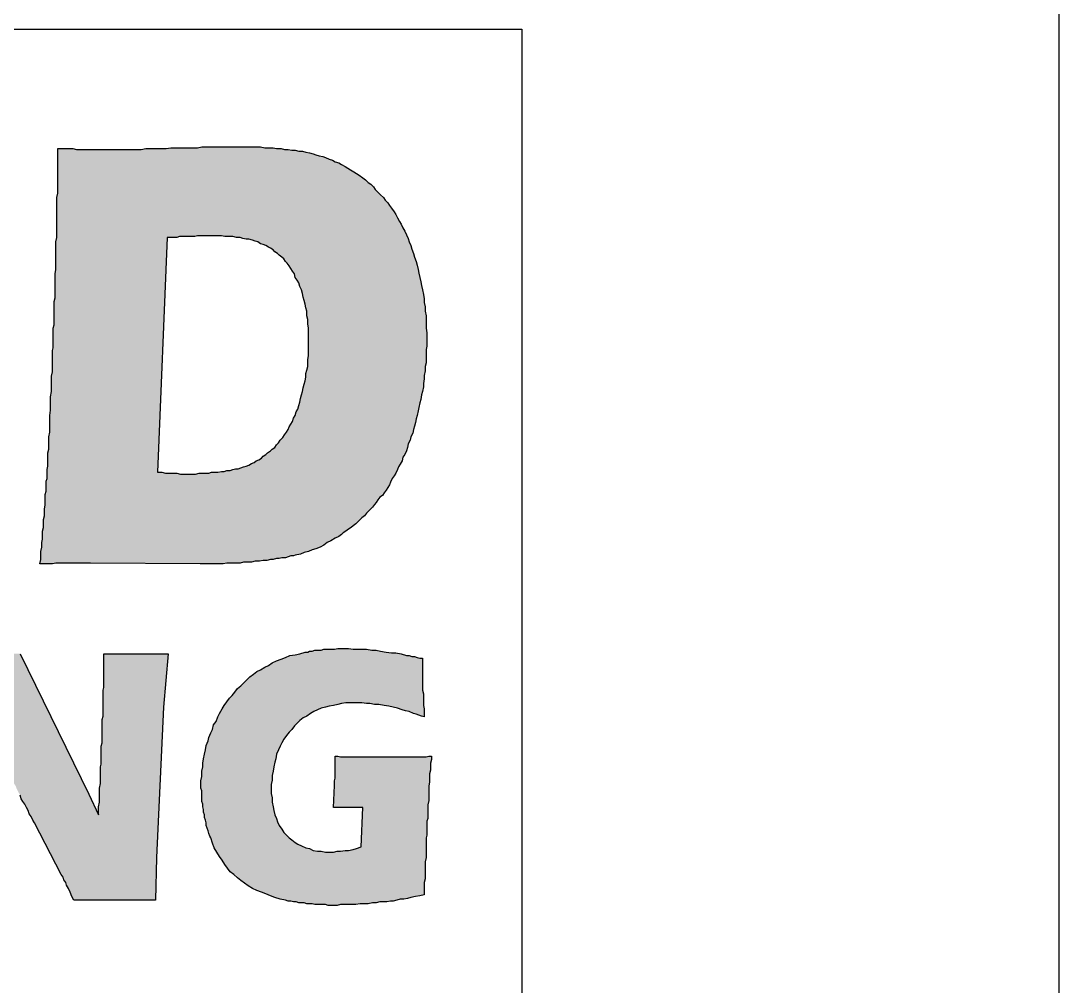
# Model space of a CAD drawing. Extents: x 0 to 48, y 0 to 36.
# Drawn here: x 47.034 to 48, y 6.531 to 7.43 of the extents above; entities that cross this region are included whole.
import ezdxf

# ---------------------------------------------------------------- set-up
doc = ezdxf.new("R2010")
doc.units = 0
doc.header["$LTSCALE"] = 10
doc.header["$MEASUREMENT"] = 0
doc.layers.add('BDR-18', color=1, linetype='Continuous')

# ---------------------------------------------------------------- blocks, each defined once
blk = doc.blocks.new('hel_logo_borderless')
at = {"layer": 'BDR-18', "linetype": 'ByBlock'}
h = blk.add_hatch(color=256, dxfattribs=at)
h.dxf.hatch_style = 1
h.paths.add_polyline_path([(2.66066, 1.46244), (2.6648, 1.46244), (2.66811, 1.46162), (2.67142, 1.46162), (2.67556, 1.46162), (2.67887, 1.46162), (2.68219, 1.46079), (2.68633, 1.46079), (2.69047, 1.46079), (2.69295, 1.46079), (2.69626, 1.46079), (2.69958, 1.46162), (2.70289, 1.46162), (2.70537, 1.46162), (2.70868, 1.46162), (2.71117, 1.46244), (2.71448, 1.46244), (2.71696, 1.46244), (2.72028, 1.46327), (2.72276, 1.46327), (2.72524, 1.4641), (2.72856, 1.4641), (2.73104, 1.46493), (2.73352, 1.46576), (2.73601, 1.46576), (2.73849, 1.46658), (2.74098, 1.46741), (2.74346, 1.46824), (2.74594, 1.46907), (2.74843, 1.47072), (2.75091, 1.47155), (2.75257, 1.47321), (2.75505, 1.47404), (2.75754, 1.47569), (2.75919, 1.47735), (2.76168, 1.479), (2.76333, 1.48066), (2.76582, 1.48232), (2.76747, 1.48397), (2.76996, 1.48563), (2.77161, 1.48811), (2.77327, 1.48977), (2.77493, 1.49225), (2.77741, 1.49474), (2.77907, 1.49722), (2.78072, 1.4997), (2.78238, 1.50219), (2.78321, 1.50467), (2.78486, 1.50716), (2.78652, 1.50964), (2.78735, 1.51295), (2.789, 1.51544), (2.78983, 1.51875), (2.79149, 1.52123), (2.79231, 1.52455), (2.79314, 1.52786), (2.79397, 1.53117), (2.7948, 1.53448), (2.79563, 1.53779), (2.79645, 1.54111), (2.79728, 1.54442), (2.79811, 1.54773), (2.79894, 1.55104), (2.79894, 1.55435), (2.79977, 1.55767), (2.80059, 1.56098), (2.80059, 1.56429), (2.80059, 1.5676), (2.80142, 1.57092), (2.80142, 1.57423), (2.80142, 1.57754), (2.80142, 1.58085), (2.80142, 1.58416), (2.80142, 1.58913), (2.80142, 1.59244), (2.80142, 1.59658), (2.80059, 1.60072), (2.80059, 1.60486), (2.79977, 1.60818), (2.79977, 1.61232), (2.79894, 1.61563), (2.79811, 1.61894), (2.79728, 1.62225), (2.79645, 1.62557), (2.79563, 1.62888), (2.7948, 1.63219), (2.79314, 1.6355), (2.79231, 1.63881), (2.79066, 1.6413), (2.789, 1.64378), (2.78817, 1.64709), (2.78652, 1.64958), (2.78486, 1.65206), (2.78321, 1.65455), (2.78155, 1.65703), (2.77989, 1.65869), (2.77824, 1.66117), (2.77658, 1.66283), (2.7741, 1.66448), (2.77244, 1.66614), (2.76996, 1.66779), (2.7683, 1.66945), (2.76582, 1.67111), (2.76416, 1.67193), (2.76168, 1.67359), (2.75919, 1.67442), (2.75671, 1.67525), (2.75423, 1.6769), (2.75174, 1.67773), (2.74926, 1.67856), (2.74594, 1.67939), (2.74346, 1.67939), (2.74015, 1.68021), (2.73766, 1.68104), (2.73435, 1.68104), (2.73104, 1.68187), (2.7269, 1.68187), (2.72359, 1.68187), (2.72028, 1.6827), (2.71614, 1.6827), (2.71282, 1.6827), (2.70786, 1.6827), (2.70537, 1.6827), (2.70289, 1.6827), (2.7004, 1.6827), (2.69792, 1.6827), (2.69544, 1.68187), (2.69295, 1.68187), (2.68964, 1.68187), (2.68715, 1.68187), (2.68467, 1.68187), (2.68136, 1.68187), (2.67887, 1.68104), (2.67556, 1.68104), (2.67225, 1.68104), (2.66977, 1.68104)], flags=16)
h.paths.add_polyline_path([(2.55136, 1.37716), (2.55219, 1.3813), (2.55219, 1.38544), (2.55219, 1.38875), (2.55301, 1.39289), (2.55301, 1.39703), (2.55384, 1.40034), (2.55384, 1.40448), (2.55384, 1.40779), (2.55467, 1.41111), (2.55467, 1.41525), (2.55467, 1.41856), (2.5555, 1.42187), (2.5555, 1.42518), (2.5555, 1.42849), (2.55633, 1.43181), (2.55633, 1.43512), (2.55633, 1.43843), (2.55633, 1.44174), (2.55715, 1.44506), (2.55715, 1.44754), (2.55715, 1.45085), (2.55715, 1.45416), (2.55798, 1.45665), (2.55798, 1.45996), (2.55798, 1.46244), (2.55798, 1.46493), (2.55881, 1.46824), (2.55881, 1.47072), (2.55881, 1.47321), (2.55881, 1.47569), (2.55881, 1.47818), (2.55881, 1.48066), (2.55964, 1.48397), (2.55964, 1.48811), (2.55964, 1.49142), (2.55964, 1.49556), (2.56047, 1.4997), (2.56047, 1.50385), (2.56047, 1.50716), (2.56047, 1.5113), (2.56047, 1.51544), (2.56129, 1.52041), (2.56129, 1.52455), (2.56129, 1.52869), (2.56129, 1.53283), (2.56212, 1.53779), (2.56212, 1.54193), (2.56212, 1.5469), (2.56212, 1.55187), (2.56295, 1.55601), (2.56295, 1.56098), (2.56295, 1.56346), (2.56295, 1.56595), (2.56295, 1.56843), (2.56295, 1.57092), (2.56295, 1.5734), (2.56295, 1.57588), (2.56378, 1.57837), (2.56378, 1.58085), (2.56378, 1.58416), (2.56378, 1.58665), (2.56378, 1.58913), (2.56378, 1.59162), (2.56378, 1.5941), (2.56378, 1.59658), (2.56461, 1.5999), (2.56461, 1.60238), (2.56461, 1.60486), (2.56461, 1.60735), (2.56461, 1.61066), (2.56461, 1.61314), (2.56461, 1.61563), (2.56461, 1.61894), (2.56461, 1.62142), (2.56543, 1.62474), (2.56543, 1.62722), (2.56543, 1.63053), (2.56543, 1.63467), (2.56543, 1.63881), (2.56543, 1.64295), (2.56543, 1.64709), (2.56626, 1.65123), (2.56626, 1.65537), (2.56626, 1.65869), (2.56626, 1.66283), (2.56626, 1.66614), (2.56626, 1.67028), (2.56626, 1.67359), (2.56626, 1.6769), (2.56709, 1.68104), (2.56709, 1.68436), (2.56709, 1.68684), (2.56709, 1.69015), (2.56709, 1.69346), (2.56709, 1.69678), (2.56709, 1.69926), (2.56709, 1.70257), (2.56709, 1.70506), (2.56709, 1.70754), (2.56709, 1.71085), (2.56709, 1.71334), (2.56709, 1.71582), (2.56709, 1.7183), (2.56792, 1.72244), (2.56792, 1.72658), (2.56792, 1.73072), (2.56792, 1.76385), (2.57123, 1.76385), (2.57454, 1.76385), (2.57868, 1.76385), (2.582, 1.76385), (2.58531, 1.76302), (2.58862, 1.76302), (2.59193, 1.76302), (2.59524, 1.76302), (2.59856, 1.76302), (2.60104, 1.76302), (2.60435, 1.76302), (2.60766, 1.76302), (2.61015, 1.76302), (2.61346, 1.76302), (2.61594, 1.76302), (2.61843, 1.76302), (2.62174, 1.76302), (2.62422, 1.76302), (2.62671, 1.76302), (2.63002, 1.76302), (2.63333, 1.76302), (2.63582, 1.76302), (2.63913, 1.76302), (2.64244, 1.76302), (2.64575, 1.76302), (2.64989, 1.76385), (2.65321, 1.76385), (2.65735, 1.76385), (2.66066, 1.76385), (2.6648, 1.76385), (2.66894, 1.76385), (2.67308, 1.76467), (2.67722, 1.76467), (2.68136, 1.76467), (2.6855, 1.76467), (2.68964, 1.76467), (2.69378, 1.76467), (2.69792, 1.76467), (2.70206, 1.7655), (2.70537, 1.7655), (2.70951, 1.7655), (2.71365, 1.7655), (2.71779, 1.7655), (2.7211, 1.7655), (2.72524, 1.7655), (2.72856, 1.7655), (2.7327, 1.7655), (2.73601, 1.7655), (2.74098, 1.7655), (2.74512, 1.7655), (2.74843, 1.7655), (2.75257, 1.7655), (2.75671, 1.7655), (2.76085, 1.76467), (2.76416, 1.76467), (2.7683, 1.76467), (2.77161, 1.76385), (2.77575, 1.76385), (2.77907, 1.76302), (2.78238, 1.76302), (2.78569, 1.76219), (2.789, 1.76219), (2.79231, 1.76136), (2.79563, 1.76136), (2.79894, 1.76053), (2.80225, 1.75971), (2.80556, 1.75888), (2.80805, 1.75805), (2.81136, 1.75722), (2.81467, 1.75639), (2.81716, 1.75557), (2.82047, 1.75391), (2.82378, 1.75308), (2.82626, 1.75143), (2.82958, 1.7506), (2.83206, 1.74894), (2.83537, 1.74729), (2.83786, 1.74563), (2.84034, 1.74397), (2.84365, 1.74232), (2.84614, 1.74066), (2.84862, 1.739), (2.85193, 1.73652), (2.85442, 1.73486), (2.8569, 1.73238), (2.85938, 1.73072), (2.86187, 1.72824), (2.86352, 1.72576), (2.86601, 1.72327), (2.86849, 1.72079), (2.87098, 1.7183), (2.87263, 1.71582), (2.87512, 1.71334), (2.87677, 1.71085), (2.87843, 1.70837), (2.88091, 1.70506), (2.88257, 1.70257), (2.88423, 1.69926), (2.88588, 1.69595), (2.88754, 1.69346), (2.88919, 1.69015), (2.89085, 1.68684), (2.89251, 1.68353), (2.89416, 1.68021), (2.89499, 1.6769), (2.89665, 1.67359), (2.89747, 1.67028), (2.89913, 1.66614), (2.89996, 1.66283), (2.90161, 1.65869), (2.90244, 1.65537), (2.90327, 1.65123), (2.9041, 1.64792), (2.90493, 1.64378), (2.90575, 1.63964), (2.90658, 1.63633), (2.90741, 1.63219), (2.90824, 1.62805), (2.90907, 1.62391), (2.90907, 1.6206), (2.90989, 1.61646), (2.90989, 1.61232), (2.91072, 1.60818), (2.91072, 1.60404), (2.91072, 1.60072), (2.91072, 1.59658), (2.91155, 1.59244), (2.91155, 1.5883), (2.91155, 1.58416), (2.91155, 1.58002), (2.91072, 1.57671), (2.91072, 1.57257), (2.91072, 1.56843), (2.91072, 1.56429), (2.90989, 1.56098), (2.90989, 1.55684), (2.90907, 1.5527), (2.90907, 1.54939), (2.90824, 1.54525), (2.90824, 1.54193), (2.90741, 1.53779), (2.90658, 1.53448), (2.90575, 1.53034), (2.90493, 1.52703), (2.9041, 1.52289), (2.90327, 1.51958), (2.90244, 1.51544), (2.90161, 1.51213), (2.90079, 1.50881), (2.89996, 1.5055), (2.89913, 1.50219), (2.8983, 1.49888), (2.89665, 1.49556), (2.89582, 1.49225), (2.89416, 1.48894), (2.89333, 1.48563), (2.89251, 1.48232), (2.89085, 1.479), (2.88919, 1.47652), (2.88837, 1.47321), (2.88671, 1.4699), (2.88505, 1.46741), (2.88423, 1.46493), (2.88257, 1.46162), (2.88091, 1.45913), (2.87926, 1.45665), (2.8776, 1.45334), (2.87677, 1.45085), (2.87512, 1.44837), (2.87346, 1.44588), (2.87181, 1.4434), (2.87015, 1.44091), (2.86767, 1.43926), (2.86601, 1.43677), (2.86435, 1.43429), (2.8627, 1.43263), (2.86104, 1.43015), (2.85938, 1.42849), (2.8569, 1.42601), (2.85524, 1.42435), (2.85359, 1.42187), (2.8511, 1.42021), (2.84945, 1.41856), (2.84696, 1.41607), (2.84531, 1.41442), (2.84282, 1.41276), (2.84117, 1.41111), (2.83868, 1.40945), (2.8362, 1.40779), (2.83372, 1.40614), (2.83206, 1.40448), (2.82958, 1.40283), (2.82626, 1.40117), (2.82212, 1.39869), (2.81881, 1.39703), (2.8155, 1.39455), (2.81219, 1.39289), (2.80805, 1.39123), (2.80473, 1.39041), (2.80142, 1.38875), (2.79728, 1.38792), (2.79397, 1.38627), (2.789, 1.38544), (2.78735, 1.38461), (2.78486, 1.38461), (2.78238, 1.38378), (2.77989, 1.38295), (2.77658, 1.38295), (2.7741, 1.38212), (2.77161, 1.38212), (2.7683, 1.3813), (2.76582, 1.3813), (2.76251, 1.38047), (2.75919, 1.38047), (2.75588, 1.37964), (2.75174, 1.37964), (2.74843, 1.37881), (2.74512, 1.37881), (2.74098, 1.37881), (2.73766, 1.37798), (2.73352, 1.37798), (2.72938, 1.37798), (2.72524, 1.37798), (2.72193, 1.37716), (2.71779, 1.37716), (2.71365, 1.37716), (2.70951, 1.37716), (2.70454, 1.37716), (2.7004, 1.37716), (2.59856, 1.37798), (2.59442, 1.37798), (2.59193, 1.37798), (2.59028, 1.37798), (2.58779, 1.37798), (2.58531, 1.37798), (2.582, 1.37798), (2.57951, 1.37798), (2.5762, 1.37798), (2.57289, 1.37798), (2.5704, 1.37798), (2.56626, 1.37798), (2.56295, 1.37716), (2.55964, 1.37716), (2.5555, 1.37716)])
h = blk.add_hatch(color=256, dxfattribs=at)
h.dxf.hatch_style = 1
h.paths.add_polyline_path([(2.82626, 1.1983), (2.82875, 1.1983), (2.83123, 1.19747), (2.83372, 1.19747), (2.8362, 1.19747), (2.83868, 1.19747), (2.84117, 1.19747), (2.84365, 1.19747), (2.84614, 1.19747), (2.8511, 1.19747), (2.85607, 1.19747), (2.86104, 1.19747), (2.86601, 1.19747), (2.86932, 1.19747), (2.87346, 1.19747), (2.87677, 1.19747), (2.88091, 1.19747), (2.88423, 1.19747), (2.88754, 1.19747), (2.89085, 1.19747), (2.89416, 1.19747), (2.89747, 1.19747), (2.89996, 1.19747), (2.90327, 1.19747), (2.90575, 1.19747), (2.90824, 1.19747), (2.91072, 1.19747), (2.91321, 1.1983), (2.91569, 1.1983), (2.91569, 1.19499), (2.91486, 1.19168), (2.91486, 1.18837), (2.91486, 1.18505), (2.91403, 1.18174), (2.91403, 1.1776), (2.91403, 1.17429), (2.91321, 1.17015), (2.91321, 1.16601), (2.91321, 1.16187), (2.91321, 1.1569), (2.91238, 1.15276), (2.91238, 1.14779), (2.91238, 1.14531), (2.91238, 1.14282), (2.91238, 1.14034), (2.91155, 1.13786), (2.91155, 1.13537), (2.91155, 1.13289), (2.91155, 1.1304), (2.91155, 1.12709), (2.91155, 1.12461), (2.91072, 1.12212), (2.91072, 1.11964), (2.91072, 1.11716), (2.91072, 1.11302), (2.91072, 1.10805), (2.91072, 1.10391), (2.90989, 1.09977), (2.90989, 1.09563), (2.90989, 1.09149), (2.90989, 1.08817), (2.90989, 1.08403), (2.90907, 1.08072), (2.90907, 1.07741), (2.90907, 1.0741), (2.90907, 1.07161), (2.90907, 1.06913), (2.90493, 1.0683), (2.90079, 1.06747), (2.89665, 1.06665), (2.89333, 1.06582), (2.89002, 1.06499), (2.88671, 1.06499), (2.8834, 1.06416), (2.88009, 1.06333), (2.8776, 1.06333), (2.87429, 1.06251), (2.87098, 1.06251), (2.86767, 1.06251), (2.86435, 1.06168), (2.86104, 1.06168), (2.8569, 1.06085), (2.85276, 1.06085), (2.84945, 1.06085), (2.84531, 1.06002), (2.842, 1.06002), (2.83786, 1.06002), (2.83454, 1.06002), (2.83123, 1.06002), (2.82792, 1.05919), (2.82461, 1.05919), (2.82212, 1.05919), (2.81964, 1.05919), (2.81716, 1.06002), (2.81467, 1.06002), (2.81219, 1.06002), (2.8097, 1.06002), (2.80722, 1.06002), (2.80473, 1.06085), (2.80225, 1.06085), (2.79977, 1.06085), (2.79728, 1.06168), (2.7948, 1.06168), (2.79231, 1.06168), (2.78983, 1.06251), (2.78735, 1.06251), (2.78486, 1.06333), (2.78238, 1.06333), (2.77989, 1.06416), (2.77493, 1.06499), (2.76996, 1.06665), (2.76582, 1.0683), (2.76168, 1.06996), (2.75754, 1.07161), (2.7534, 1.07327), (2.74926, 1.07493), (2.74512, 1.07741), (2.7418, 1.07989), (2.73849, 1.08238), (2.73518, 1.08486), (2.73187, 1.08817), (2.72856, 1.09066), (2.72607, 1.09397), (2.72359, 1.09728), (2.7211, 1.10142), (2.71862, 1.10474), (2.71614, 1.10888), (2.71365, 1.11302), (2.712, 1.11716), (2.71034, 1.12212), (2.70951, 1.12378), (2.70868, 1.12626), (2.70786, 1.12875), (2.70703, 1.13123), (2.7062, 1.13372), (2.7062, 1.1362), (2.70537, 1.13868), (2.70454, 1.14117), (2.70454, 1.14365), (2.70372, 1.14614), (2.70372, 1.14862), (2.70289, 1.15111), (2.70289, 1.15359), (2.70206, 1.15607), (2.70206, 1.15856), (2.70206, 1.16104), (2.70206, 1.16353), (2.70206, 1.16601), (2.70123, 1.16849), (2.70123, 1.17098), (2.70123, 1.17512), (2.70206, 1.17926), (2.70206, 1.18423), (2.70289, 1.18837), (2.70289, 1.19168), (2.70372, 1.19582), (2.70454, 1.19996), (2.70537, 1.2041), (2.7062, 1.20824), (2.70786, 1.21238), (2.70868, 1.21569), (2.71034, 1.21983), (2.712, 1.22314), (2.71282, 1.22728), (2.71531, 1.2306), (2.71696, 1.23474), (2.71862, 1.23805), (2.7211, 1.24219), (2.72276, 1.2455), (2.72524, 1.24881), (2.72773, 1.25212), (2.73021, 1.25461), (2.7327, 1.25792), (2.73518, 1.26123), (2.73849, 1.26372), (2.74098, 1.2662), (2.74429, 1.26951), (2.74677, 1.272), (2.75009, 1.27448), (2.7534, 1.27697), (2.75671, 1.27862), (2.76085, 1.28111), (2.76416, 1.28276), (2.76747, 1.28525), (2.77161, 1.2869), (2.77575, 1.28856), (2.77989, 1.29021), (2.78403, 1.29187), (2.789, 1.2927), (2.79314, 1.29353), (2.79811, 1.29518), (2.80059, 1.29518), (2.80225, 1.29601), (2.80473, 1.29601), (2.80722, 1.29684), (2.8097, 1.29684), (2.81302, 1.29684), (2.8155, 1.29767), (2.81798, 1.29767), (2.82047, 1.29767), (2.82295, 1.29767), (2.82544, 1.29767), (2.82875, 1.29849), (2.83123, 1.29849), (2.83454, 1.29849), (2.83868, 1.29849), (2.84282, 1.29767), (2.84696, 1.29767), (2.8511, 1.29767), (2.85524, 1.29767), (2.86021, 1.29684), (2.86435, 1.29684), (2.86849, 1.29601), (2.87346, 1.29518), (2.87843, 1.29435), (2.88257, 1.29435), (2.88754, 1.29353), (2.89251, 1.29187), (2.89499, 1.29187), (2.89747, 1.29104), (2.89996, 1.29104), (2.90244, 1.29021), (2.90493, 1.28939), (2.90741, 1.28939), (2.90741, 1.28607), (2.90741, 1.28276), (2.90741, 1.27945), (2.90741, 1.27697), (2.90741, 1.27365), (2.90741, 1.27034), (2.90741, 1.26703), (2.90741, 1.26289), (2.90741, 1.25958), (2.90824, 1.25626), (2.90824, 1.25295), (2.90824, 1.24881), (2.90824, 1.2455), (2.90907, 1.24219), (2.90907, 1.23805), (2.90907, 1.23474), (2.90658, 1.23556), (2.9041, 1.23639), (2.90161, 1.23722), (2.89913, 1.23805), (2.89499, 1.2397), (2.89168, 1.24053), (2.88837, 1.24136), (2.88423, 1.24302), (2.88009, 1.24384), (2.87595, 1.24467), (2.87181, 1.2455), (2.86684, 1.24633), (2.8627, 1.24633), (2.85856, 1.24716), (2.85524, 1.24716), (2.8511, 1.24798), (2.84779, 1.24798), (2.84448, 1.24798), (2.84034, 1.24798), (2.8362, 1.24798), (2.83206, 1.24716), (2.82875, 1.24633), (2.82461, 1.2455), (2.82047, 1.24467), (2.81716, 1.24384), (2.81302, 1.24302), (2.8097, 1.24136), (2.80639, 1.2397), (2.80308, 1.23805), (2.79977, 1.23556), (2.79645, 1.23391), (2.79314, 1.23142), (2.79066, 1.22894), (2.78817, 1.22646), (2.78569, 1.22314), (2.78321, 1.22066), (2.78072, 1.21735), (2.77824, 1.21404), (2.77658, 1.21072), (2.77493, 1.20741), (2.77327, 1.2041), (2.77161, 1.19996), (2.77079, 1.19582), (2.76996, 1.19251), (2.76913, 1.18837), (2.7683, 1.18423), (2.76747, 1.18009), (2.76747, 1.17595), (2.76665, 1.17181), (2.76665, 1.16767), (2.76665, 1.16353), (2.76747, 1.15939), (2.76747, 1.15525), (2.7683, 1.15111), (2.76913, 1.14779), (2.76996, 1.14365), (2.77161, 1.14034), (2.77244, 1.13703), (2.7741, 1.13372), (2.77658, 1.1304), (2.77824, 1.12709), (2.78072, 1.12461), (2.78321, 1.12212), (2.78569, 1.12047), (2.789, 1.11798), (2.79149, 1.11633), (2.7948, 1.11467), (2.79894, 1.11302), (2.80225, 1.11219), (2.80556, 1.11053), (2.8097, 1.1097), (2.81302, 1.1097), (2.81716, 1.10888), (2.8213, 1.10888), (2.82461, 1.10888), (2.82792, 1.1097), (2.83123, 1.1097), (2.83537, 1.11053), (2.83868, 1.11053), (2.84282, 1.11136), (2.84614, 1.11219), (2.85028, 1.11384), (2.85193, 1.15028), (2.84945, 1.15028), (2.84779, 1.15028), (2.84448, 1.15028), (2.842, 1.15028), (2.84034, 1.15028), (2.82461, 1.15028), (2.82544, 1.17098), (2.82544, 1.17263), (2.82544, 1.17512), (2.82626, 1.1776), (2.82626, 1.18091), (2.82626, 1.18423), (2.82626, 1.18837), (2.82626, 1.19002), (2.82626, 1.19251), (2.82626, 1.19499)])
h = blk.add_hatch(color=256, dxfattribs=at)
h.dxf.hatch_style = 1
h.paths.add_polyline_path([(2.44454, 1.06416), (2.44785, 1.09894), (2.45365, 1.219), (2.45531, 1.26786), (2.45531, 1.29353), (2.45862, 1.29353), (2.4611, 1.29353), (2.46442, 1.29353), (2.4669, 1.29353), (2.46938, 1.29353), (2.47187, 1.29353), (2.47518, 1.29353), (2.47766, 1.29353), (2.48015, 1.29353), (2.48263, 1.29353), (2.48512, 1.29353), (2.4876, 1.29353), (2.49257, 1.29353), (2.49671, 1.29353), (2.50002, 1.29353), (2.50416, 1.29353), (2.50747, 1.29353), (2.51244, 1.29353), (2.5141, 1.29353), (2.51658, 1.29353), (2.51907, 1.29353), (2.52155, 1.29353), (2.52486, 1.29353), (2.52735, 1.29353), (2.52983, 1.29353), (2.53314, 1.29353), (2.5969, 1.1627), (2.60601, 1.14365), (2.60601, 1.14779), (2.60601, 1.15111), (2.60684, 1.15525), (2.60684, 1.15939), (2.60684, 1.16353), (2.60684, 1.16849), (2.60766, 1.17263), (2.60766, 1.17512), (2.60766, 1.1776), (2.60766, 1.18009), (2.60766, 1.18257), (2.60766, 1.18588), (2.60766, 1.18837), (2.60849, 1.19085), (2.60849, 1.19333), (2.60849, 1.19665), (2.60849, 1.19913), (2.60849, 1.20161), (2.60849, 1.20493), (2.60849, 1.20741), (2.60932, 1.21072), (2.60932, 1.21404), (2.60932, 1.21652), (2.60932, 1.21983), (2.60932, 1.22314), (2.60932, 1.22646), (2.60932, 1.22977), (2.60932, 1.23225), (2.61015, 1.23556), (2.61015, 1.23805), (2.61015, 1.24136), (2.61015, 1.24384), (2.61015, 1.24716), (2.61015, 1.24964), (2.61015, 1.25212), (2.61015, 1.25461), (2.61015, 1.25709), (2.61015, 1.25958), (2.61098, 1.26206), (2.61098, 1.2662), (2.61098, 1.27034), (2.61098, 1.27448), (2.61098, 1.27862), (2.61098, 1.28193), (2.61098, 1.28525), (2.61098, 1.28856), (2.61098, 1.29104), (2.61098, 1.29353), (2.61594, 1.29353), (2.62008, 1.29353), (2.62422, 1.29353), (2.62754, 1.29353), (2.63168, 1.29353), (2.63499, 1.29353), (2.63747, 1.29353), (2.64079, 1.29353), (2.64244, 1.29353), (2.64493, 1.29353), (2.64741, 1.29353), (2.65072, 1.29353), (2.65486, 1.29353), (2.65652, 1.29353), (2.659, 1.29353), (2.66149, 1.29353), (2.6648, 1.29353), (2.66728, 1.29353), (2.67059, 1.29353), (2.66645, 1.24384), (2.65983, 1.10391), (2.659, 1.06416), (2.65403, 1.06416), (2.64907, 1.06416), (2.64493, 1.06416), (2.63996, 1.06416), (2.63582, 1.06416), (2.63085, 1.06416), (2.62671, 1.06416), (2.62257, 1.06416), (2.61843, 1.06416), (2.61429, 1.06416), (2.61015, 1.06416), (2.60766, 1.06416), (2.60518, 1.06416), (2.6027, 1.06416), (2.60021, 1.06416), (2.59773, 1.06416), (2.59524, 1.06416), (2.59193, 1.06416), (2.58945, 1.06416), (2.58614, 1.06416), (2.58282, 1.06416), (2.58117, 1.06747), (2.57951, 1.07161), (2.57786, 1.07493), (2.5762, 1.07824), (2.57537, 1.08072), (2.57372, 1.08321), (2.57289, 1.08569), (2.57123, 1.08817), (2.54639, 1.1362), (2.54473, 1.13868), (2.54308, 1.142), (2.54142, 1.14448), (2.54059, 1.14779), (2.53894, 1.15028), (2.53728, 1.15359), (2.53563, 1.15607), (2.53397, 1.15856), (2.53314, 1.16187), (2.53149, 1.16435), (2.52983, 1.16767), (2.529, 1.17015), (2.52735, 1.17263), (2.52569, 1.17595), (2.52486, 1.17843), (2.52321, 1.18091), (2.52155, 1.18423), (2.51989, 1.18837), (2.51824, 1.19168), (2.51658, 1.19499), (2.51493, 1.19913), (2.51244, 1.20327), (2.51079, 1.20658), (2.50913, 1.21072), (2.50582, 1.13123), (2.50416, 1.06416), (2.50002, 1.06416), (2.49588, 1.06416), (2.49174, 1.06416), (2.4876, 1.06416), (2.48429, 1.06416), (2.48098, 1.06416), (2.47849, 1.06416), (2.47601, 1.06416), (2.47352, 1.06416), (2.47104, 1.06416), (2.46773, 1.06416), (2.46359, 1.06416), (2.46028, 1.06416), (2.45779, 1.06416), (2.45531, 1.06416), (2.45282, 1.06416), (2.45034, 1.06416), (2.44785, 1.06416)])
for points in [[(2.55136, 1.37716), (2.55219, 1.3813), (2.55219, 1.38544), (2.55219, 1.38875), (2.55301, 1.39289), (2.55301, 1.39703), (2.55384, 1.40034), (2.55384, 1.40448), (2.55384, 1.40779), (2.55467, 1.41111), (2.55467, 1.41525), (2.55467, 1.41856), (2.5555, 1.42187), (2.5555, 1.42518), (2.5555, 1.42849), (2.55633, 1.43181), (2.55633, 1.43512), (2.55633, 1.43843), (2.55633, 1.44174), (2.55715, 1.44506), (2.55715, 1.44754), (2.55715, 1.45085), (2.55715, 1.45416), (2.55798, 1.45665), (2.55798, 1.45996), (2.55798, 1.46244), (2.55798, 1.46493), (2.55881, 1.46824), (2.55881, 1.47072), (2.55881, 1.47321), (2.55881, 1.47569), (2.55881, 1.47818), (2.55881, 1.48066), (2.55964, 1.48397), (2.55964, 1.48811), (2.55964, 1.49142), (2.55964, 1.49556), (2.56047, 1.4997), (2.56047, 1.50385), (2.56047, 1.50716), (2.56047, 1.5113), (2.56047, 1.51544), (2.56129, 1.52041), (2.56129, 1.52455), (2.56129, 1.52869), (2.56129, 1.53283), (2.56212, 1.53779), (2.56212, 1.54193), (2.56212, 1.5469), (2.56212, 1.55187), (2.56295, 1.55601), (2.56295, 1.56098), (2.56295, 1.56346), (2.56295, 1.56595), (2.56295, 1.56843), (2.56295, 1.57092), (2.56295, 1.5734), (2.56295, 1.57588), (2.56378, 1.57837), (2.56378, 1.58085), (2.56378, 1.58416), (2.56378, 1.58665), (2.56378, 1.58913), (2.56378, 1.59162), (2.56378, 1.5941), (2.56378, 1.59658), (2.56461, 1.5999), (2.56461, 1.60238), (2.56461, 1.60486), (2.56461, 1.60735), (2.56461, 1.61066), (2.56461, 1.61314), (2.56461, 1.61563), (2.56461, 1.61894), (2.56461, 1.62142), (2.56543, 1.62474), (2.56543, 1.62722), (2.56543, 1.63053), (2.56543, 1.63467), (2.56543, 1.63881), (2.56543, 1.64295), (2.56543, 1.64709), (2.56626, 1.65123), (2.56626, 1.65537), (2.56626, 1.65869), (2.56626, 1.66283), (2.56626, 1.66614), (2.56626, 1.67028), (2.56626, 1.67359), (2.56626, 1.6769), (2.56709, 1.68104), (2.56709, 1.68436), (2.56709, 1.68684), (2.56709, 1.69015), (2.56709, 1.69346), (2.56709, 1.69678), (2.56709, 1.69926), (2.56709, 1.70257), (2.56709, 1.70506), (2.56709, 1.70754), (2.56709, 1.71085), (2.56709, 1.71334), (2.56709, 1.71582), (2.56709, 1.7183), (2.56792, 1.72244), (2.56792, 1.72658), (2.56792, 1.73072), (2.56792, 1.76385), (2.57123, 1.76385), (2.57454, 1.76385), (2.57868, 1.76385), (2.582, 1.76385), (2.58531, 1.76302), (2.58862, 1.76302), (2.59193, 1.76302), (2.59524, 1.76302), (2.59856, 1.76302), (2.60104, 1.76302), (2.60435, 1.76302), (2.60766, 1.76302), (2.61015, 1.76302), (2.61346, 1.76302), (2.61594, 1.76302), (2.61843, 1.76302), (2.62174, 1.76302), (2.62422, 1.76302), (2.62671, 1.76302), (2.63002, 1.76302), (2.63333, 1.76302), (2.63582, 1.76302), (2.63913, 1.76302), (2.64244, 1.76302), (2.64575, 1.76302), (2.64989, 1.76385), (2.65321, 1.76385), (2.65735, 1.76385), (2.66066, 1.76385), (2.6648, 1.76385), (2.66894, 1.76385), (2.67308, 1.76467), (2.67722, 1.76467), (2.68136, 1.76467), (2.6855, 1.76467), (2.68964, 1.76467), (2.69378, 1.76467), (2.69792, 1.76467), (2.70206, 1.7655), (2.70537, 1.7655), (2.70951, 1.7655), (2.71365, 1.7655), (2.71779, 1.7655), (2.7211, 1.7655), (2.72524, 1.7655), (2.72856, 1.7655), (2.7327, 1.7655), (2.73601, 1.7655), (2.74098, 1.7655), (2.74512, 1.7655), (2.74843, 1.7655), (2.75257, 1.7655), (2.75671, 1.7655), (2.76085, 1.76467), (2.76416, 1.76467), (2.7683, 1.76467), (2.77161, 1.76385), (2.77575, 1.76385), (2.77907, 1.76302), (2.78238, 1.76302), (2.78569, 1.76219), (2.789, 1.76219), (2.79231, 1.76136), (2.79563, 1.76136), (2.79894, 1.76053), (2.80225, 1.75971), (2.80556, 1.75888), (2.80805, 1.75805), (2.81136, 1.75722), (2.81467, 1.75639), (2.81716, 1.75557), (2.82047, 1.75391), (2.82378, 1.75308), (2.82626, 1.75143), (2.82958, 1.7506), (2.83206, 1.74894), (2.83537, 1.74729), (2.83786, 1.74563), (2.84034, 1.74397), (2.84365, 1.74232), (2.84614, 1.74066), (2.84862, 1.739), (2.85193, 1.73652), (2.85442, 1.73486), (2.8569, 1.73238), (2.85938, 1.73072), (2.86187, 1.72824), (2.86352, 1.72576), (2.86601, 1.72327), (2.86849, 1.72079), (2.87098, 1.7183), (2.87263, 1.71582), (2.87512, 1.71334), (2.87677, 1.71085), (2.87843, 1.70837), (2.88091, 1.70506), (2.88257, 1.70257), (2.88423, 1.69926), (2.88588, 1.69595), (2.88754, 1.69346), (2.88919, 1.69015), (2.89085, 1.68684), (2.89251, 1.68353), (2.89416, 1.68021), (2.89499, 1.6769), (2.89665, 1.67359), (2.89747, 1.67028), (2.89913, 1.66614), (2.89996, 1.66283), (2.90161, 1.65869), (2.90244, 1.65537), (2.90327, 1.65123), (2.9041, 1.64792), (2.90493, 1.64378), (2.90575, 1.63964), (2.90658, 1.63633), (2.90741, 1.63219), (2.90824, 1.62805), (2.90907, 1.62391), (2.90907, 1.6206), (2.90989, 1.61646), (2.90989, 1.61232), (2.91072, 1.60818), (2.91072, 1.60404), (2.91072, 1.60072), (2.91072, 1.59658), (2.91155, 1.59244), (2.91155, 1.5883), (2.91155, 1.58416), (2.91155, 1.58002), (2.91072, 1.57671), (2.91072, 1.57257), (2.91072, 1.56843), (2.91072, 1.56429), (2.90989, 1.56098), (2.90989, 1.55684), (2.90907, 1.5527), (2.90907, 1.54939), (2.90824, 1.54525), (2.90824, 1.54193), (2.90741, 1.53779), (2.90658, 1.53448), (2.90575, 1.53034), (2.90493, 1.52703), (2.9041, 1.52289), (2.90327, 1.51958), (2.90244, 1.51544), (2.90161, 1.51213), (2.90079, 1.50881), (2.89996, 1.5055), (2.89913, 1.50219), (2.8983, 1.49888), (2.89665, 1.49556), (2.89582, 1.49225), (2.89416, 1.48894), (2.89333, 1.48563), (2.89251, 1.48232), (2.89085, 1.479), (2.88919, 1.47652), (2.88837, 1.47321), (2.88671, 1.4699), (2.88505, 1.46741), (2.88423, 1.46493), (2.88257, 1.46162), (2.88091, 1.45913), (2.87926, 1.45665), (2.8776, 1.45334), (2.87677, 1.45085), (2.87512, 1.44837), (2.87346, 1.44588), (2.87181, 1.4434), (2.87015, 1.44091), (2.86767, 1.43926), (2.86601, 1.43677), (2.86435, 1.43429), (2.8627, 1.43263), (2.86104, 1.43015), (2.85938, 1.42849), (2.8569, 1.42601), (2.85524, 1.42435), (2.85359, 1.42187), (2.8511, 1.42021), (2.84945, 1.41856), (2.84696, 1.41607), (2.84531, 1.41442), (2.84282, 1.41276), (2.84117, 1.41111), (2.83868, 1.40945), (2.8362, 1.40779), (2.83372, 1.40614), (2.83206, 1.40448), (2.82958, 1.40283), (2.82626, 1.40117), (2.82212, 1.39869), (2.81881, 1.39703), (2.8155, 1.39455), (2.81219, 1.39289), (2.80805, 1.39123), (2.80473, 1.39041), (2.80142, 1.38875), (2.79728, 1.38792), (2.79397, 1.38627), (2.789, 1.38544), (2.78735, 1.38461), (2.78486, 1.38461), (2.78238, 1.38378), (2.77989, 1.38295), (2.77658, 1.38295), (2.7741, 1.38212), (2.77161, 1.38212), (2.7683, 1.3813), (2.76582, 1.3813), (2.76251, 1.38047), (2.75919, 1.38047), (2.75588, 1.37964), (2.75174, 1.37964), (2.74843, 1.37881), (2.74512, 1.37881), (2.74098, 1.37881), (2.73766, 1.37798), (2.73352, 1.37798), (2.72938, 1.37798), (2.72524, 1.37798), (2.72193, 1.37716), (2.71779, 1.37716), (2.71365, 1.37716), (2.70951, 1.37716), (2.70454, 1.37716), (2.7004, 1.37716), (2.59856, 1.37798), (2.59442, 1.37798), (2.59193, 1.37798), (2.59028, 1.37798), (2.58779, 1.37798), (2.58531, 1.37798), (2.582, 1.37798), (2.57951, 1.37798), (2.5762, 1.37798), (2.57289, 1.37798), (2.5704, 1.37798), (2.56626, 1.37798), (2.56295, 1.37716), (2.55964, 1.37716), (2.5555, 1.37716)], [(2.66066, 1.46244), (2.6648, 1.46244), (2.66811, 1.46162), (2.67142, 1.46162), (2.67556, 1.46162), (2.67887, 1.46162), (2.68219, 1.46079), (2.68633, 1.46079), (2.69047, 1.46079), (2.69295, 1.46079), (2.69626, 1.46079), (2.69958, 1.46162), (2.70289, 1.46162), (2.70537, 1.46162), (2.70868, 1.46162), (2.71117, 1.46244), (2.71448, 1.46244), (2.71696, 1.46244), (2.72028, 1.46327), (2.72276, 1.46327), (2.72524, 1.4641), (2.72856, 1.4641), (2.73104, 1.46493), (2.73352, 1.46576), (2.73601, 1.46576), (2.73849, 1.46658), (2.74098, 1.46741), (2.74346, 1.46824), (2.74594, 1.46907), (2.74843, 1.47072), (2.75091, 1.47155), (2.75257, 1.47321), (2.75505, 1.47404), (2.75754, 1.47569), (2.75919, 1.47735), (2.76168, 1.479), (2.76333, 1.48066), (2.76582, 1.48232), (2.76747, 1.48397), (2.76996, 1.48563), (2.77161, 1.48811), (2.77327, 1.48977), (2.77493, 1.49225), (2.77741, 1.49474), (2.77907, 1.49722), (2.78072, 1.4997), (2.78238, 1.50219), (2.78321, 1.50467), (2.78486, 1.50716), (2.78652, 1.50964), (2.78735, 1.51295), (2.789, 1.51544), (2.78983, 1.51875), (2.79149, 1.52123), (2.79231, 1.52455), (2.79314, 1.52786), (2.79397, 1.53117), (2.7948, 1.53448), (2.79563, 1.53779), (2.79645, 1.54111), (2.79728, 1.54442), (2.79811, 1.54773), (2.79894, 1.55104), (2.79894, 1.55435), (2.79977, 1.55767), (2.80059, 1.56098), (2.80059, 1.56429), (2.80059, 1.5676), (2.80142, 1.57092), (2.80142, 1.57423), (2.80142, 1.57754), (2.80142, 1.58085), (2.80142, 1.58416), (2.80142, 1.58913), (2.80142, 1.59244), (2.80142, 1.59658), (2.80059, 1.60072), (2.80059, 1.60486), (2.79977, 1.60818), (2.79977, 1.61232), (2.79894, 1.61563), (2.79811, 1.61894), (2.79728, 1.62225), (2.79645, 1.62557), (2.79563, 1.62888), (2.7948, 1.63219), (2.79314, 1.6355), (2.79231, 1.63881), (2.79066, 1.6413), (2.789, 1.64378), (2.78817, 1.64709), (2.78652, 1.64958), (2.78486, 1.65206), (2.78321, 1.65455), (2.78155, 1.65703), (2.77989, 1.65869), (2.77824, 1.66117), (2.77658, 1.66283), (2.7741, 1.66448), (2.77244, 1.66614), (2.76996, 1.66779), (2.7683, 1.66945), (2.76582, 1.67111), (2.76416, 1.67193), (2.76168, 1.67359), (2.75919, 1.67442), (2.75671, 1.67525), (2.75423, 1.6769), (2.75174, 1.67773), (2.74926, 1.67856), (2.74594, 1.67939), (2.74346, 1.67939), (2.74015, 1.68021), (2.73766, 1.68104), (2.73435, 1.68104), (2.73104, 1.68187), (2.7269, 1.68187), (2.72359, 1.68187), (2.72028, 1.6827), (2.71614, 1.6827), (2.71282, 1.6827), (2.70786, 1.6827), (2.70537, 1.6827), (2.70289, 1.6827), (2.7004, 1.6827), (2.69792, 1.6827), (2.69544, 1.68187), (2.69295, 1.68187), (2.68964, 1.68187), (2.68715, 1.68187), (2.68467, 1.68187), (2.68136, 1.68187), (2.67887, 1.68104), (2.67556, 1.68104), (2.67225, 1.68104), (2.66977, 1.68104)], [(2.82626, 1.1983), (2.82875, 1.1983), (2.83123, 1.19747), (2.83372, 1.19747), (2.8362, 1.19747), (2.83868, 1.19747), (2.84117, 1.19747), (2.84365, 1.19747), (2.84614, 1.19747), (2.8511, 1.19747), (2.85607, 1.19747), (2.86104, 1.19747), (2.86601, 1.19747), (2.86932, 1.19747), (2.87346, 1.19747), (2.87677, 1.19747), (2.88091, 1.19747), (2.88423, 1.19747), (2.88754, 1.19747), (2.89085, 1.19747), (2.89416, 1.19747), (2.89747, 1.19747), (2.89996, 1.19747), (2.90327, 1.19747), (2.90575, 1.19747), (2.90824, 1.19747), (2.91072, 1.19747), (2.91321, 1.1983), (2.91569, 1.1983), (2.91569, 1.19499), (2.91486, 1.19168), (2.91486, 1.18837), (2.91486, 1.18505), (2.91403, 1.18174), (2.91403, 1.1776), (2.91403, 1.17429), (2.91321, 1.17015), (2.91321, 1.16601), (2.91321, 1.16187), (2.91321, 1.1569), (2.91238, 1.15276), (2.91238, 1.14779), (2.91238, 1.14531), (2.91238, 1.14282), (2.91238, 1.14034), (2.91155, 1.13786), (2.91155, 1.13537), (2.91155, 1.13289), (2.91155, 1.1304), (2.91155, 1.12709), (2.91155, 1.12461), (2.91072, 1.12212), (2.91072, 1.11964), (2.91072, 1.11716), (2.91072, 1.11302), (2.91072, 1.10805), (2.91072, 1.10391), (2.90989, 1.09977), (2.90989, 1.09563), (2.90989, 1.09149), (2.90989, 1.08817), (2.90989, 1.08403), (2.90907, 1.08072), (2.90907, 1.07741), (2.90907, 1.0741), (2.90907, 1.07161), (2.90907, 1.06913), (2.90493, 1.0683), (2.90079, 1.06747), (2.89665, 1.06665), (2.89333, 1.06582), (2.89002, 1.06499), (2.88671, 1.06499), (2.8834, 1.06416), (2.88009, 1.06333), (2.8776, 1.06333), (2.87429, 1.06251), (2.87098, 1.06251), (2.86767, 1.06251), (2.86435, 1.06168), (2.86104, 1.06168), (2.8569, 1.06085), (2.85276, 1.06085), (2.84945, 1.06085), (2.84531, 1.06002), (2.842, 1.06002), (2.83786, 1.06002), (2.83454, 1.06002), (2.83123, 1.06002), (2.82792, 1.05919), (2.82461, 1.05919), (2.82212, 1.05919), (2.81964, 1.05919), (2.81716, 1.06002), (2.81467, 1.06002), (2.81219, 1.06002), (2.8097, 1.06002), (2.80722, 1.06002), (2.80473, 1.06085), (2.80225, 1.06085), (2.79977, 1.06085), (2.79728, 1.06168), (2.7948, 1.06168), (2.79231, 1.06168), (2.78983, 1.06251), (2.78735, 1.06251), (2.78486, 1.06333), (2.78238, 1.06333), (2.77989, 1.06416), (2.77493, 1.06499), (2.76996, 1.06665), (2.76582, 1.0683), (2.76168, 1.06996), (2.75754, 1.07161), (2.7534, 1.07327), (2.74926, 1.07493), (2.74512, 1.07741), (2.7418, 1.07989), (2.73849, 1.08238), (2.73518, 1.08486), (2.73187, 1.08817), (2.72856, 1.09066), (2.72607, 1.09397), (2.72359, 1.09728), (2.7211, 1.10142), (2.71862, 1.10474), (2.71614, 1.10888), (2.71365, 1.11302), (2.712, 1.11716), (2.71034, 1.12212), (2.70951, 1.12378), (2.70868, 1.12626), (2.70786, 1.12875), (2.70703, 1.13123), (2.7062, 1.13372), (2.7062, 1.1362), (2.70537, 1.13868), (2.70454, 1.14117), (2.70454, 1.14365), (2.70372, 1.14614), (2.70372, 1.14862), (2.70289, 1.15111), (2.70289, 1.15359), (2.70206, 1.15607), (2.70206, 1.15856), (2.70206, 1.16104), (2.70206, 1.16353), (2.70206, 1.16601), (2.70123, 1.16849), (2.70123, 1.17098), (2.70123, 1.17512), (2.70206, 1.17926), (2.70206, 1.18423), (2.70289, 1.18837), (2.70289, 1.19168), (2.70372, 1.19582), (2.70454, 1.19996), (2.70537, 1.2041), (2.7062, 1.20824), (2.70786, 1.21238), (2.70868, 1.21569), (2.71034, 1.21983), (2.712, 1.22314), (2.71282, 1.22728), (2.71531, 1.2306), (2.71696, 1.23474), (2.71862, 1.23805), (2.7211, 1.24219), (2.72276, 1.2455), (2.72524, 1.24881), (2.72773, 1.25212), (2.73021, 1.25461), (2.7327, 1.25792), (2.73518, 1.26123), (2.73849, 1.26372), (2.74098, 1.2662), (2.74429, 1.26951), (2.74677, 1.272), (2.75009, 1.27448), (2.7534, 1.27697), (2.75671, 1.27862), (2.76085, 1.28111), (2.76416, 1.28276), (2.76747, 1.28525), (2.77161, 1.2869), (2.77575, 1.28856), (2.77989, 1.29021), (2.78403, 1.29187), (2.789, 1.2927), (2.79314, 1.29353), (2.79811, 1.29518), (2.80059, 1.29518), (2.80225, 1.29601), (2.80473, 1.29601), (2.80722, 1.29684), (2.8097, 1.29684), (2.81302, 1.29684), (2.8155, 1.29767), (2.81798, 1.29767), (2.82047, 1.29767), (2.82295, 1.29767), (2.82544, 1.29767), (2.82875, 1.29849), (2.83123, 1.29849), (2.83454, 1.29849), (2.83868, 1.29849), (2.84282, 1.29767), (2.84696, 1.29767), (2.8511, 1.29767), (2.85524, 1.29767), (2.86021, 1.29684), (2.86435, 1.29684), (2.86849, 1.29601), (2.87346, 1.29518), (2.87843, 1.29435), (2.88257, 1.29435), (2.88754, 1.29353), (2.89251, 1.29187), (2.89499, 1.29187), (2.89747, 1.29104), (2.89996, 1.29104), (2.90244, 1.29021), (2.90493, 1.28939), (2.90741, 1.28939), (2.90741, 1.28607), (2.90741, 1.28276), (2.90741, 1.27945), (2.90741, 1.27697), (2.90741, 1.27365), (2.90741, 1.27034), (2.90741, 1.26703), (2.90741, 1.26289), (2.90741, 1.25958), (2.90824, 1.25626), (2.90824, 1.25295), (2.90824, 1.24881), (2.90824, 1.2455), (2.90907, 1.24219), (2.90907, 1.23805), (2.90907, 1.23474), (2.90658, 1.23556), (2.9041, 1.23639), (2.90161, 1.23722), (2.89913, 1.23805), (2.89499, 1.2397), (2.89168, 1.24053), (2.88837, 1.24136), (2.88423, 1.24302), (2.88009, 1.24384), (2.87595, 1.24467), (2.87181, 1.2455), (2.86684, 1.24633), (2.8627, 1.24633), (2.85856, 1.24716), (2.85524, 1.24716), (2.8511, 1.24798), (2.84779, 1.24798), (2.84448, 1.24798), (2.84034, 1.24798), (2.8362, 1.24798), (2.83206, 1.24716), (2.82875, 1.24633), (2.82461, 1.2455), (2.82047, 1.24467), (2.81716, 1.24384), (2.81302, 1.24302), (2.8097, 1.24136), (2.80639, 1.2397), (2.80308, 1.23805), (2.79977, 1.23556), (2.79645, 1.23391), (2.79314, 1.23142), (2.79066, 1.22894), (2.78817, 1.22646), (2.78569, 1.22314), (2.78321, 1.22066), (2.78072, 1.21735), (2.77824, 1.21404), (2.77658, 1.21072), (2.77493, 1.20741), (2.77327, 1.2041), (2.77161, 1.19996), (2.77079, 1.19582), (2.76996, 1.19251), (2.76913, 1.18837), (2.7683, 1.18423), (2.76747, 1.18009), (2.76747, 1.17595), (2.76665, 1.17181), (2.76665, 1.16767), (2.76665, 1.16353), (2.76747, 1.15939), (2.76747, 1.15525), (2.7683, 1.15111), (2.76913, 1.14779), (2.76996, 1.14365), (2.77161, 1.14034), (2.77244, 1.13703), (2.7741, 1.13372), (2.77658, 1.1304), (2.77824, 1.12709), (2.78072, 1.12461), (2.78321, 1.12212), (2.78569, 1.12047), (2.789, 1.11798), (2.79149, 1.11633), (2.7948, 1.11467), (2.79894, 1.11302), (2.80225, 1.11219), (2.80556, 1.11053), (2.8097, 1.1097), (2.81302, 1.1097), (2.81716, 1.10888), (2.8213, 1.10888), (2.82461, 1.10888), (2.82792, 1.1097), (2.83123, 1.1097), (2.83537, 1.11053), (2.83868, 1.11053), (2.84282, 1.11136), (2.84614, 1.11219), (2.85028, 1.11384), (2.85193, 1.15028), (2.84945, 1.15028), (2.84779, 1.15028), (2.84448, 1.15028), (2.842, 1.15028), (2.84034, 1.15028), (2.82461, 1.15028), (2.82544, 1.17098), (2.82544, 1.17263), (2.82544, 1.17512), (2.82626, 1.1776), (2.82626, 1.18091), (2.82626, 1.18423), (2.82626, 1.18837), (2.82626, 1.19002), (2.82626, 1.19251), (2.82626, 1.19499)]]:
    blk.add_lwpolyline(points, close=True, dxfattribs=at)
blk.add_lwpolyline([(2.53314, 1.29353), (2.5969, 1.1627), (2.60601, 1.14365), (2.60601, 1.14779), (2.60601, 1.15111), (2.60684, 1.15525), (2.60684, 1.15939), (2.60684, 1.16353), (2.60684, 1.16849), (2.60766, 1.17263), (2.60766, 1.17512), (2.60766, 1.1776), (2.60766, 1.18009), (2.60766, 1.18257), (2.60766, 1.18588), (2.60766, 1.18837), (2.60849, 1.19085), (2.60849, 1.19333), (2.60849, 1.19665), (2.60849, 1.19913), (2.60849, 1.20161), (2.60849, 1.20493), (2.60849, 1.20741), (2.60932, 1.21072), (2.60932, 1.21404), (2.60932, 1.21652), (2.60932, 1.21983), (2.60932, 1.22314), (2.60932, 1.22646), (2.60932, 1.22977), (2.60932, 1.23225), (2.61015, 1.23556), (2.61015, 1.23805), (2.61015, 1.24136), (2.61015, 1.24384), (2.61015, 1.24716), (2.61015, 1.24964), (2.61015, 1.25212), (2.61015, 1.25461), (2.61015, 1.25709), (2.61015, 1.25958), (2.61098, 1.26206), (2.61098, 1.2662), (2.61098, 1.27034), (2.61098, 1.27448), (2.61098, 1.27862), (2.61098, 1.28193), (2.61098, 1.28525), (2.61098, 1.28856), (2.61098, 1.29104), (2.61098, 1.29353), (2.61594, 1.29353), (2.62008, 1.29353), (2.62422, 1.29353), (2.62754, 1.29353), (2.63168, 1.29353), (2.63499, 1.29353), (2.63747, 1.29353), (2.64079, 1.29353), (2.64244, 1.29353), (2.64493, 1.29353), (2.64741, 1.29353), (2.65072, 1.29353), (2.65486, 1.29353), (2.65652, 1.29353), (2.659, 1.29353), (2.66149, 1.29353), (2.6648, 1.29353), (2.66728, 1.29353), (2.67059, 1.29353), (2.66645, 1.24384), (2.65983, 1.10391), (2.659, 1.06416), (2.65403, 1.06416), (2.64907, 1.06416), (2.64493, 1.06416), (2.63996, 1.06416), (2.63582, 1.06416), (2.63085, 1.06416), (2.62671, 1.06416), (2.62257, 1.06416), (2.61843, 1.06416), (2.61429, 1.06416), (2.61015, 1.06416), (2.60766, 1.06416), (2.60518, 1.06416), (2.6027, 1.06416), (2.60021, 1.06416), (2.59773, 1.06416), (2.59524, 1.06416), (2.59193, 1.06416), (2.58945, 1.06416), (2.58614, 1.06416), (2.58282, 1.06416), (2.58117, 1.06747), (2.57951, 1.07161), (2.57786, 1.07493), (2.5762, 1.07824), (2.57537, 1.08072), (2.57372, 1.08321), (2.57289, 1.08569), (2.57123, 1.08817), (2.54639, 1.1362), (2.54473, 1.13868), (2.54308, 1.142), (2.54142, 1.14448), (2.54059, 1.14779), (2.53894, 1.15028), (2.53728, 1.15359), (2.53563, 1.15607), (2.53397, 1.15856), (2.53314, 1.16187)], dxfattribs=at)
at = {"layer": 'Defpoints'}
blk.add_lwpolyline([(0, 0), (0, 1.875), (3, 1.875), (3, 0)], close=True, dxfattribs=at)

msp = doc.modelspace()

# ---------------------------------------------------------------- linework, layer by layer
at = {"layer": 'BDR-18'}
msp.add_lwpolyline([(0, 0), (48, 0), (48, 36), (0, 36)], close=True, dxfattribs=at)

# ---------------------------------------------------------------- block references
msp.add_blockref('hel_logo_borderless', (44.5, 5.54687))

doc.saveas('drawing.dxf')
